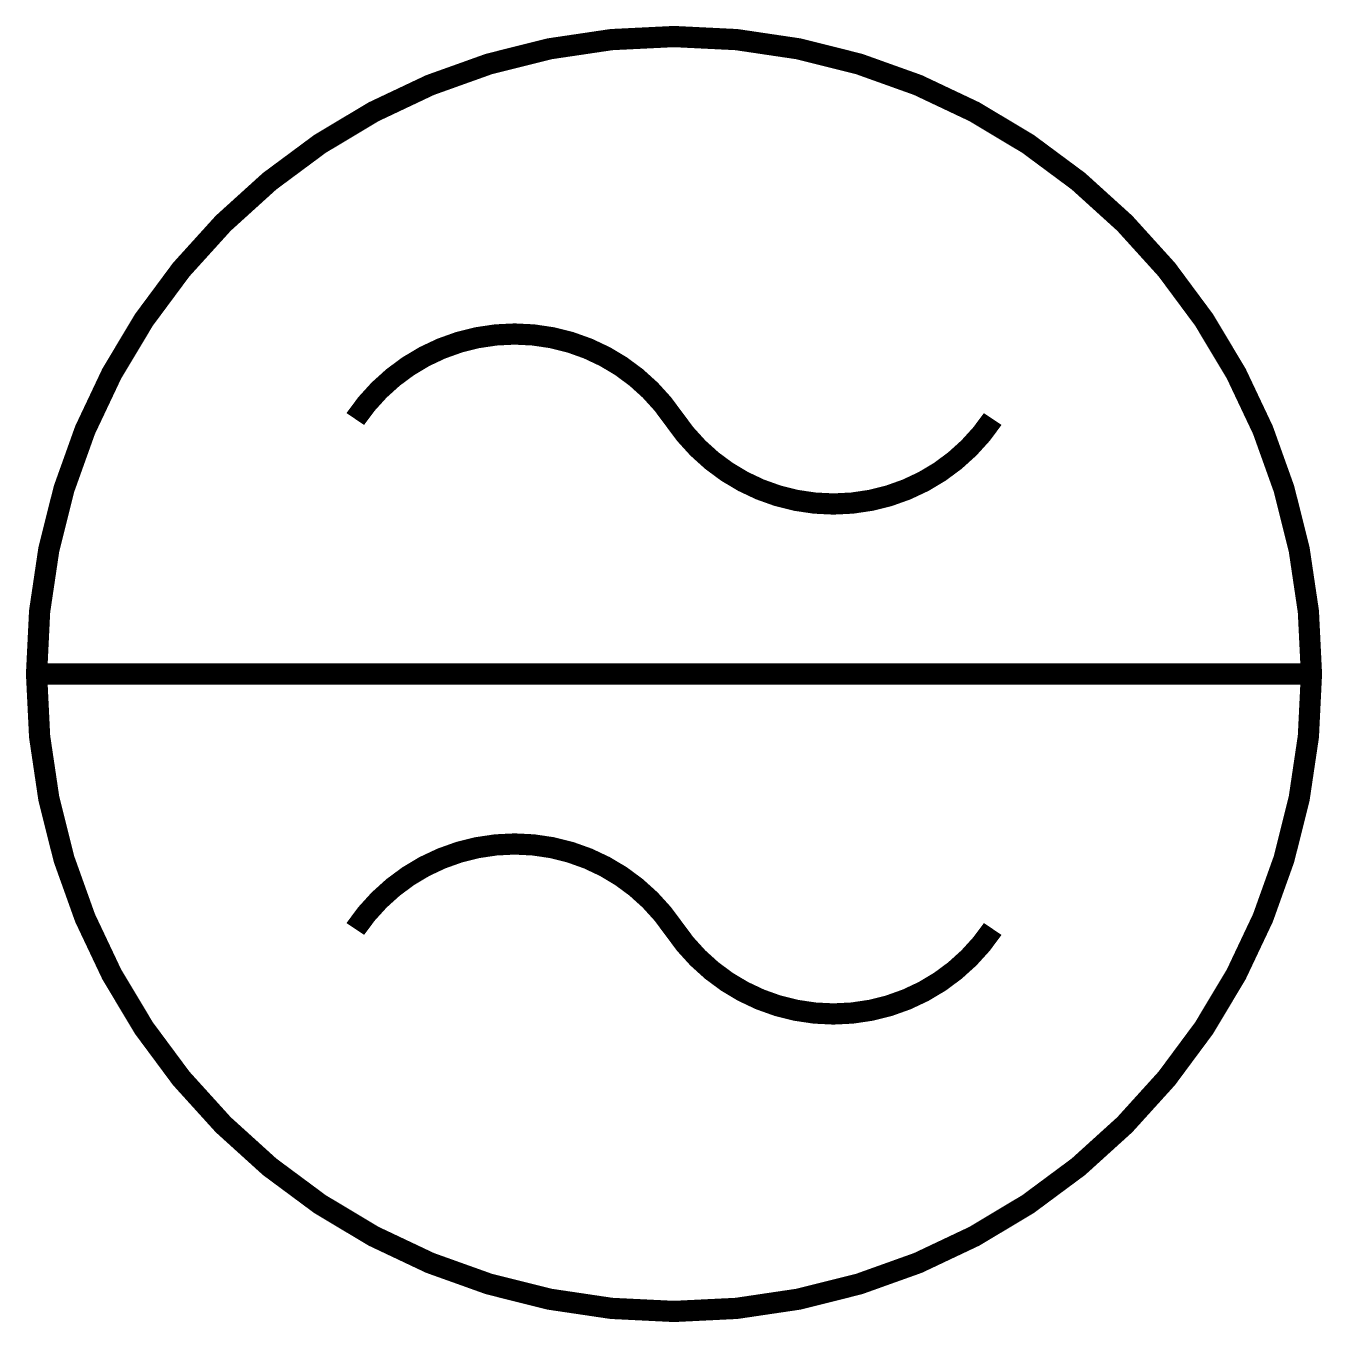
# Model space of a CAD drawing. Extents: x -3.05 to 3.05, y -3.05 to 3.05.
import ezdxf

# ---------------------------------------------------------------- set-up
doc = ezdxf.new("R2010")
doc.units = 0
doc.header["$MEASUREMENT"] = 0
doc.layers.get('0').update_dxf_attribs({"linetype": 'CONTINUOUS'})

msp = doc.modelspace()

# ---------------------------------------------------------------- linework, layer by layer
at = {"const_width": 0.1}
msp.add_lwpolyline([(-3, 0, 1), (3, 0, 1)], format="xyb", close=True, dxfattribs=at)
for points in [[(-1.5, 1.2, -0.533333), (0, 1.2, 0.533333), (1.5, 1.2, 0.5)], [(-1.5, -1.2, -0.533333), (0, -1.2, 0.533333), (1.5, -1.2, 0.5)]]:
    msp.add_lwpolyline(points, format="xyb", dxfattribs=at)
msp.add_lwpolyline([(-3, 0), (3, 0)], dxfattribs=at)

doc.saveas('drawing.dxf')
